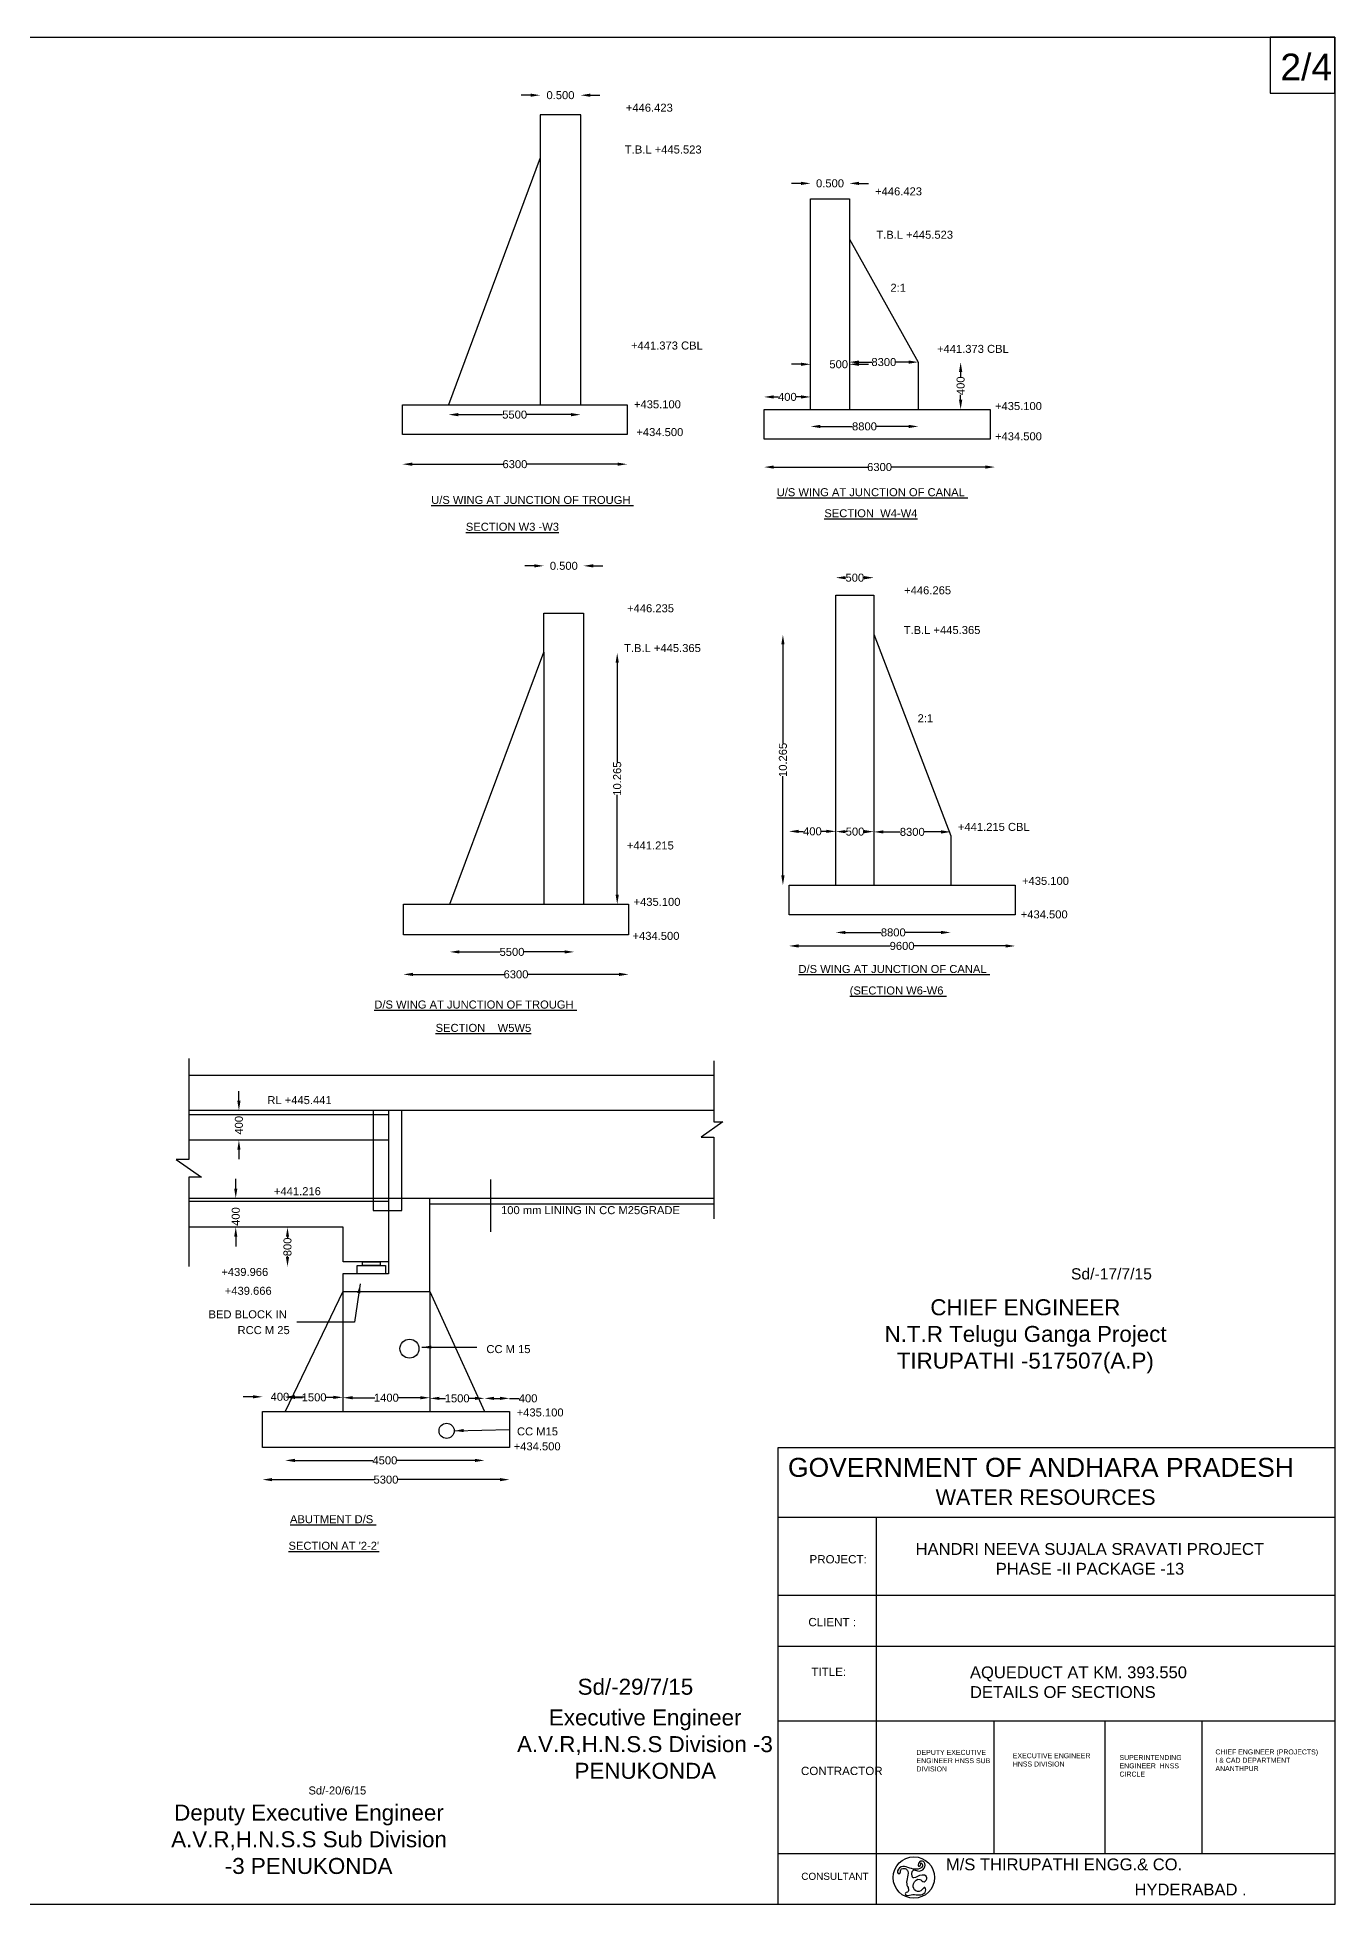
# Model space of a CAD drawing. Header units: millimetres. Extents: x 14473 to 20165, y 9943 to 13444.
# Drawn here: x 17733 to 20165, y 9943 to 13444 of the extents above; entities that cross this region are included whole.
import ezdxf

# ---------------------------------------------------------------- set-up
doc = ezdxf.new("R2010")
doc.units = ezdxf.units.MM
doc.header["$MEASUREMENT"] = 0
for name, color, linetype in [('DIMENSIONS', 7, 'Continuous'), ('DRAWING', 7, 'Continuous'), ('TEXT', 7, 'Continuous')]:
    doc.layers.add(name, color=color, linetype=linetype)
doc.styles.get("Standard").update_dxf_attribs({"font": 'arial.ttf', "height": 15})
doc.dimstyles.get("Standard").update_dxf_attribs({"dimtxt": 15, "dimasz": 18, "dimexe": 0.18, "dimexo": 0.0625, "dimgap": 0.09, "dimtad": 0, "dimdec": 0, "dimzin": 0, "dimdsep": 46, "dimtxsty": 'Standard', "dimcen": 0.09, "dimse1": 1, "dimse2": 1, "dimadec": 0, "dimazin": 0, "dimtfac": 1, "dimtdec": 0, "dimtofl": 0, "dimtmove": 0, "dimatfit": 3, "dimfxl": 1, "dimtolj": 1, "dimtzin": 0, "dimarcsym": 0})

# ---------------------------------------------------------------- blocks, each defined once
blk = doc.blocks.new('*D4')
at = {"layer": 'Defpoints', "color": 0}
for p in [(18197.5, 10895.4), (18154.8, 10867.9), (18197.5, 10867.9)]:
    blk.add_point(p, dxfattribs=at)
at = {"layer": 'TEXT', "color": 0, "lineweight": -2}
for p, q in [((18136.8, 10895.4), (18118.8, 10895.4)), ((18215.5, 10895.4), (18233.5, 10895.4))]:
    blk.add_line(p, q, dxfattribs=at)
at = {"layer": 'TEXT', "color": 0}
for points in [[(18136.8, 10898.4), (18136.8, 10892.4), (18154.8, 10895.4)], [(18215.5, 10898.4), (18215.5, 10892.4), (18197.5, 10895.4)]]:
    blk.add_solid(points, dxfattribs=at)
at = {"layer": 'TEXT', "color": 0, "insert": (18187.5, 10895.4), "char_height": 15, "attachment_point": 5}
blk.add_mtext('\\A1;400', dxfattribs=at)
blk = doc.blocks.new('*D5')
at = {"layer": 'Defpoints', "color": 0}
for p in [(18305.6, 10894.4), (18197.5, 10867.9), (18305.6, 10867.9)]:
    blk.add_point(p, dxfattribs=at)
at = {"layer": 'TEXT', "color": 0, "lineweight": -2}
for p, q in [((18215.5, 10894.4), (18229.8, 10894.4)), ((18287.6, 10894.4), (18273.3, 10894.4))]:
    blk.add_line(p, q, dxfattribs=at)
at = {"layer": 'TEXT', "color": 0}
for points in [[(18215.5, 10897.4), (18215.5, 10891.4), (18197.5, 10894.4)], [(18287.6, 10897.4), (18287.6, 10891.4), (18305.6, 10894.4)]]:
    blk.add_solid(points, dxfattribs=at)
at = {"layer": 'TEXT', "color": 0, "insert": (18251.6, 10894.4), "char_height": 15, "attachment_point": 5}
blk.add_mtext('\\A1;1500', dxfattribs=at)
blk = doc.blocks.new('*D6')
at = {"layer": 'Defpoints', "color": 0}
for p in [(18468.6, 10893.7), (18305.6, 10867.9), (18468.6, 10867.9)]:
    blk.add_point(p, dxfattribs=at)
at = {"layer": 'TEXT', "color": 0, "lineweight": -2}
for p, q in [((18323.6, 10893.7), (18365.3, 10893.7)), ((18450.6, 10893.7), (18408.9, 10893.7))]:
    blk.add_line(p, q, dxfattribs=at)
at = {"layer": 'TEXT', "color": 0}
for points in [[(18323.6, 10896.7), (18323.6, 10890.7), (18305.6, 10893.7)], [(18450.6, 10896.7), (18450.6, 10890.7), (18468.6, 10893.7)]]:
    blk.add_solid(points, dxfattribs=at)
at = {"layer": 'TEXT', "color": 0, "insert": (18387.1, 10893.7), "char_height": 15, "attachment_point": 5}
blk.add_mtext('\\A1;1400', dxfattribs=at)
blk = doc.blocks.new('*D7')
at = {"layer": 'Defpoints', "color": 0}
for p in [(18571.1, 10892.5), (18468.6, 10867.9), (18571.1, 10867.9)]:
    blk.add_point(p, dxfattribs=at)
at = {"layer": 'TEXT', "color": 0, "lineweight": -2}
for p, q in [((18486.6, 10892.5), (18498.1, 10892.5)), ((18553.1, 10892.5), (18541.6, 10892.5))]:
    blk.add_line(p, q, dxfattribs=at)
at = {"layer": 'TEXT', "color": 0}
for points in [[(18486.6, 10895.5), (18486.6, 10889.5), (18468.6, 10892.5)], [(18553.1, 10895.5), (18553.1, 10889.5), (18571.1, 10892.5)]]:
    blk.add_solid(points, dxfattribs=at)
at = {"layer": 'TEXT', "color": 0, "insert": (18519.8, 10892.5), "char_height": 15, "attachment_point": 5}
blk.add_mtext('\\A1;1500', dxfattribs=at)
blk = doc.blocks.new('*D8')
at = {"layer": 'Defpoints', "color": 0}
for p in [(18617.9, 10892.5), (18571.1, 10867.9), (18617.9, 10867.9)]:
    blk.add_point(p, dxfattribs=at)
at = {"layer": 'TEXT', "color": 0, "lineweight": -2}
for p, q in [((18589.1, 10892.5), (18599.9, 10892.5)), ((18617.9, 10892.5), (18635.9, 10892.5))]:
    blk.add_line(p, q, dxfattribs=at)
at = {"layer": 'TEXT', "color": 0}
for points in [[(18589.1, 10895.5), (18589.1, 10889.5), (18571.1, 10892.5)], [(18599.9, 10895.5), (18599.9, 10889.5), (18617.9, 10892.5)]]:
    blk.add_solid(points, dxfattribs=at)
at = {"layer": 'TEXT', "color": 0, "insert": (18652.8, 10892.5), "char_height": 15, "attachment_point": 5}
blk.add_mtext('\\A1;400', dxfattribs=at)
blk = doc.blocks.new('*D9')
at = {"layer": 'Defpoints', "color": 0}
for p in [(18154.8, 10800.6), (18617.9, 10800.6), (18617.9, 10740.1)]:
    blk.add_point(p, dxfattribs=at)
at = {"layer": 'TEXT', "color": 0, "lineweight": -2}
for p, q in [((18172.8, 10740.1), (18363.9, 10740.1)), ((18599.9, 10740.1), (18408.8, 10740.1))]:
    blk.add_line(p, q, dxfattribs=at)
at = {"layer": 'TEXT', "color": 0}
for points in [[(18172.8, 10743.1), (18172.8, 10737.1), (18154.8, 10740.1)], [(18599.9, 10743.1), (18599.9, 10737.1), (18617.9, 10740.1)]]:
    blk.add_solid(points, dxfattribs=at)
at = {"layer": 'TEXT', "color": 0, "insert": (18386.3, 10740.1), "char_height": 15, "attachment_point": 5}
blk.add_mtext('\\A1;5300', dxfattribs=at)
blk = doc.blocks.new('*D10')
at = {"layer": 'Defpoints', "color": 0}
for p in [(18197.5, 10867.9), (18571.1, 10867.9), (18571.1, 10776.2)]:
    blk.add_point(p, dxfattribs=at)
at = {"layer": 'TEXT', "color": 0, "lineweight": -2}
for p, q in [((18215.5, 10776.2), (18361.6, 10776.2)), ((18553.1, 10776.2), (18407.1, 10776.2))]:
    blk.add_line(p, q, dxfattribs=at)
at = {"layer": 'TEXT', "color": 0}
for points in [[(18215.5, 10779.2), (18215.5, 10773.2), (18197.5, 10776.2)], [(18553.1, 10779.2), (18553.1, 10773.2), (18571.1, 10776.2)]]:
    blk.add_solid(points, dxfattribs=at)
at = {"layer": 'TEXT', "color": 0, "insert": (18384.3, 10776.2), "char_height": 15, "attachment_point": 5}
blk.add_mtext('\\A1;4500', dxfattribs=at)
blk = doc.blocks.new('*D11')
at = {"layer": 'Defpoints', "color": 0}
for p in [(18016.8, 11213.4), (18016.8, 11139.7), (18201.7, 11139.7)]:
    blk.add_point(p, dxfattribs=at)
at = {"layer": 'TEXT', "color": 0, "lineweight": -2}
for p, q in [((18201.7, 11195.4), (18201.7, 11193.2)), ((18201.7, 11157.7), (18201.7, 11159.9))]:
    blk.add_line(p, q, dxfattribs=at)
at = {"layer": 'TEXT', "color": 0}
for points in [[(18198.7, 11195.4), (18204.7, 11195.4), (18201.7, 11213.4)], [(18198.7, 11157.7), (18204.7, 11157.7), (18201.7, 11139.7)]]:
    blk.add_solid(points, dxfattribs=at)
at = {"layer": 'TEXT', "color": 0, "insert": (18201.7, 11176.5), "char_height": 15, "attachment_point": 5, "rotation": 90}
blk.add_mtext('\\A1;800', dxfattribs=at)
blk = doc.blocks.new('*D12')
at = {"layer": 'Defpoints', "color": 0}
for p in [(18127.4, 11267.8), (18104.7, 11213.4), (18127.4, 11213.4)]:
    blk.add_point(p, dxfattribs=at)
at = {"layer": 'TEXT', "color": 0, "lineweight": -2}
for p, q in [((18104.7, 11285.8), (18104.7, 11303.8)), ((18104.7, 11195.4), (18104.7, 11177.4))]:
    blk.add_line(p, q, dxfattribs=at)
at = {"layer": 'TEXT', "color": 0}
for points in [[(18101.7, 11285.8), (18107.7, 11285.8), (18104.7, 11267.8)], [(18101.7, 11195.4), (18107.7, 11195.4), (18104.7, 11213.4)]]:
    blk.add_solid(points, dxfattribs=at)
at = {"layer": 'TEXT', "color": 0, "insert": (18104.7, 11233.4), "char_height": 15, "attachment_point": 5, "rotation": 90}
blk.add_mtext('\\A1;400', dxfattribs=at)
blk = doc.blocks.new('*D13')
at = {"layer": 'Defpoints', "color": 0}
for p in [(18118.6, 11432.4), (18110.6, 11376.7), (18118.6, 11376.7)]:
    blk.add_point(p, dxfattribs=at)
at = {"layer": 'TEXT', "color": 0, "lineweight": -2}
for p, q in [((18110.6, 11450.4), (18110.6, 11468.4)), ((18110.6, 11358.7), (18110.6, 11340.7))]:
    blk.add_line(p, q, dxfattribs=at)
at = {"layer": 'TEXT', "color": 0}
for points in [[(18107.6, 11450.4), (18113.6, 11450.4), (18110.6, 11432.4)], [(18107.6, 11358.7), (18113.6, 11358.7), (18110.6, 11376.7)]]:
    blk.add_solid(points, dxfattribs=at)
at = {"layer": 'TEXT', "color": 0, "insert": (18110.6, 11404.5), "char_height": 15, "attachment_point": 5, "rotation": 90}
blk.add_mtext('\\A1;400', dxfattribs=at)
blk = doc.blocks.new('*D14')
at = {"layer": 'Defpoints', "color": 0}
for p in [(18751.4, 13335.7), (18675.5, 13298.9), (18751.4, 13298.9)]:
    blk.add_point(p, dxfattribs=at)
at = {"layer": 'TEXT', "color": 0, "lineweight": -2}
for p, q in [((18657.5, 13335.7), (18639.5, 13335.7)), ((18769.4, 13335.7), (18787.4, 13335.7))]:
    blk.add_line(p, q, dxfattribs=at)
at = {"layer": 'TEXT', "color": 0}
for points in [[(18657.5, 13338.7), (18657.5, 13332.7), (18675.5, 13335.7)], [(18769.4, 13338.7), (18769.4, 13332.7), (18751.4, 13335.7)]]:
    blk.add_solid(points, dxfattribs=at)
at = {"layer": 'TEXT', "color": 0, "insert": (18713.5, 13335.7), "char_height": 15, "attachment_point": 5}
blk.add_mtext('\\A1;0.500', dxfattribs=at)
blk = doc.blocks.new('*D15')
at = {"layer": 'Defpoints', "color": 0}
for p in [(18417.5, 12699.4), (18838.8, 12699.4), (18838.8, 12643.9)]:
    blk.add_point(p, dxfattribs=at)
at = {"layer": 'TEXT', "color": 0, "lineweight": -2}
for p, q in [((18435.5, 12643.9), (18605.6, 12643.9)), ((18820.8, 12643.9), (18650.6, 12643.9))]:
    blk.add_line(p, q, dxfattribs=at)
at = {"layer": 'TEXT', "color": 0}
for points in [[(18435.5, 12646.9), (18435.5, 12640.9), (18417.5, 12643.9)], [(18820.8, 12646.9), (18820.8, 12640.9), (18838.8, 12643.9)]]:
    blk.add_solid(points, dxfattribs=at)
at = {"layer": 'TEXT', "color": 0, "insert": (18628.1, 12643.9), "char_height": 15, "attachment_point": 5}
blk.add_mtext('\\A1;6300', dxfattribs=at)
blk = doc.blocks.new('*D16')
at = {"layer": 'Defpoints', "color": 0}
for p in [(18503.7, 12755.5), (18751.4, 12755.5), (18751.4, 12736.8)]:
    blk.add_point(p, dxfattribs=at)
at = {"layer": 'TEXT', "color": 0, "lineweight": -2}
for p, q in [((18521.7, 12736.8), (18605.1, 12736.8)), ((18733.4, 12736.8), (18650, 12736.8))]:
    blk.add_line(p, q, dxfattribs=at)
at = {"layer": 'TEXT', "color": 0}
for points in [[(18521.7, 12739.8), (18521.7, 12733.8), (18503.7, 12736.8)], [(18733.4, 12739.8), (18733.4, 12733.8), (18751.4, 12736.8)]]:
    blk.add_solid(points, dxfattribs=at)
at = {"layer": 'TEXT', "color": 0, "insert": (18627.6, 12736.8), "char_height": 15, "attachment_point": 5}
blk.add_mtext('\\A1;5500', dxfattribs=at)
blk = doc.blocks.new('*D17')
at = {"layer": 'Defpoints', "color": 0}
for p in [(19255.2, 13170.4), (19182.6, 13141.5), (19255.2, 13141.5)]:
    blk.add_point(p, dxfattribs=at)
at = {"layer": 'TEXT', "color": 0, "lineweight": -2}
for p, q in [((19164.6, 13170.4), (19146.6, 13170.4)), ((19273.2, 13170.4), (19291.2, 13170.4))]:
    blk.add_line(p, q, dxfattribs=at)
at = {"layer": 'TEXT', "color": 0}
for points in [[(19164.6, 13173.4), (19164.6, 13167.4), (19182.6, 13170.4)], [(19273.2, 13173.4), (19273.2, 13167.4), (19255.2, 13170.4)]]:
    blk.add_solid(points, dxfattribs=at)
at = {"layer": 'TEXT', "color": 0, "insert": (19218.9, 13170.4), "char_height": 15, "attachment_point": 5}
blk.add_mtext('\\A1;0.500', dxfattribs=at)
blk = doc.blocks.new('*D18')
at = {"layer": 'Defpoints', "color": 0}
for p in [(19095.3, 12770), (19095.3, 12746.7), (19182.6, 12746.7)]:
    blk.add_point(p, dxfattribs=at)
at = {"layer": 'TEXT', "color": 0, "lineweight": -2}
for p, q in [((19113.3, 12770), (19122, 12770)), ((19164.6, 12770), (19155.9, 12770))]:
    blk.add_line(p, q, dxfattribs=at)
at = {"layer": 'TEXT', "color": 0}
for points in [[(19113.3, 12773), (19113.3, 12767), (19095.3, 12770)], [(19164.6, 12773), (19164.6, 12767), (19182.6, 12770)]]:
    blk.add_solid(points, dxfattribs=at)
at = {"layer": 'TEXT', "color": 0, "insert": (19138.9, 12770), "char_height": 15, "attachment_point": 5}
blk.add_mtext('\\A1;400', dxfattribs=at)
blk = doc.blocks.new('*D19')
at = {"layer": 'Defpoints', "color": 0}
for p in [(19255.2, 12831.2), (19182.6, 12746.7), (19255.2, 12746.7)]:
    blk.add_point(p, dxfattribs=at)
at = {"layer": 'TEXT', "color": 0, "lineweight": -2}
for p, q in [((19164.6, 12831.2), (19146.6, 12831.2)), ((19273.2, 12831.2), (19291.2, 12831.2))]:
    blk.add_line(p, q, dxfattribs=at)
at = {"layer": 'TEXT', "color": 0}
for points in [[(19164.6, 12834.2), (19164.6, 12828.2), (19182.6, 12831.2)], [(19273.2, 12834.2), (19273.2, 12828.2), (19255.2, 12831.2)]]:
    blk.add_solid(points, dxfattribs=at)
at = {"layer": 'TEXT', "color": 0, "insert": (19235.2, 12831.2), "char_height": 15, "attachment_point": 5}
blk.add_mtext('\\A1;500', dxfattribs=at)
blk = doc.blocks.new('*D20')
at = {"layer": 'Defpoints', "color": 0}
for p in [(19384.4, 12835.3), (19255.2, 12746.7), (19384.4, 12746.7)]:
    blk.add_point(p, dxfattribs=at)
at = {"layer": 'TEXT', "color": 0, "lineweight": -2}
for p, q in [((19273.2, 12835.3), (19297.3, 12835.3)), ((19366.4, 12835.3), (19342.2, 12835.3))]:
    blk.add_line(p, q, dxfattribs=at)
at = {"layer": 'TEXT', "color": 0}
for points in [[(19273.2, 12838.3), (19273.2, 12832.3), (19255.2, 12835.3)], [(19366.4, 12838.3), (19366.4, 12832.3), (19384.4, 12835.3)]]:
    blk.add_solid(points, dxfattribs=at)
at = {"layer": 'TEXT', "color": 0, "insert": (19319.8, 12835.3), "char_height": 15, "attachment_point": 5}
blk.add_mtext('\\A1;8300', dxfattribs=at)
blk = doc.blocks.new('*D21')
at = {"layer": 'Defpoints', "color": 0}
for p in [(19384.4, 12835), (19384.4, 12746.7), (19463.8, 12746.7)]:
    blk.add_point(p, dxfattribs=at)
at = {"layer": 'TEXT', "color": 0, "lineweight": -2}
for p, q in [((19463.8, 12817), (19463.8, 12807.8)), ((19463.8, 12764.7), (19463.8, 12773.9))]:
    blk.add_line(p, q, dxfattribs=at)
at = {"layer": 'TEXT', "color": 0}
for points in [[(19460.8, 12817), (19466.8, 12817), (19463.8, 12835)], [(19460.8, 12764.7), (19466.8, 12764.7), (19463.8, 12746.7)]]:
    blk.add_solid(points, dxfattribs=at)
at = {"layer": 'TEXT', "color": 0, "insert": (19463.8, 12790.9), "char_height": 15, "attachment_point": 5, "rotation": 90}
blk.add_mtext('\\A1;400', dxfattribs=at)
blk = doc.blocks.new('*D22')
at = {"layer": 'Defpoints', "color": 0}
for p in [(19182.6, 12746.7), (19384.4, 12746.7), (19384.4, 12714.7)]:
    blk.add_point(p, dxfattribs=at)
at = {"layer": 'TEXT', "color": 0, "lineweight": -2}
for p, q in [((19200.6, 12714.7), (19261, 12714.7)), ((19366.4, 12714.7), (19306, 12714.7))]:
    blk.add_line(p, q, dxfattribs=at)
at = {"layer": 'TEXT', "color": 0}
for points in [[(19200.6, 12717.7), (19200.6, 12711.7), (19182.6, 12714.7)], [(19366.4, 12717.7), (19366.4, 12711.7), (19384.4, 12714.7)]]:
    blk.add_solid(points, dxfattribs=at)
at = {"layer": 'TEXT', "color": 0, "insert": (19283.5, 12714.7), "char_height": 15, "attachment_point": 5}
blk.add_mtext('\\A1;8800', dxfattribs=at)
blk = doc.blocks.new('*D23')
at = {"layer": 'Defpoints', "color": 0}
for p in [(19095.3, 12691.1), (19528.2, 12688.7), (19528.2, 12638.5)]:
    blk.add_point(p, dxfattribs=at)
at = {"layer": 'TEXT', "color": 0, "lineweight": -2}
for p, q in [((19113.3, 12638.5), (19289.3, 12638.5)), ((19510.2, 12638.5), (19334.3, 12638.5))]:
    blk.add_line(p, q, dxfattribs=at)
at = {"layer": 'TEXT', "color": 0}
for points in [[(19113.3, 12641.5), (19113.3, 12635.5), (19095.3, 12638.5)], [(19510.2, 12641.5), (19510.2, 12635.5), (19528.2, 12638.5)]]:
    blk.add_solid(points, dxfattribs=at)
at = {"layer": 'TEXT', "color": 0, "insert": (19311.8, 12638.5), "char_height": 15, "attachment_point": 5}
blk.add_mtext('\\A1;6300', dxfattribs=at)
blk = doc.blocks.new('*D24')
at = {"layer": 'Defpoints', "color": 0}
for p in [(19300.9, 12431.1), (19229.8, 12398.1), (19300.9, 12398.1)]:
    blk.add_point(p, dxfattribs=at)
at = {"layer": 'TEXT', "color": 0, "lineweight": -2}
for p, q in [((19247.8, 12431.1), (19248.7, 12431.1)), ((19282.9, 12431.1), (19282, 12431.1))]:
    blk.add_line(p, q, dxfattribs=at)
at = {"layer": 'TEXT', "color": 0}
for points in [[(19247.8, 12434.1), (19247.8, 12428.1), (19229.8, 12431.1)], [(19282.9, 12434.1), (19282.9, 12428.1), (19300.9, 12431.1)]]:
    blk.add_solid(points, dxfattribs=at)
at = {"layer": 'TEXT', "color": 0, "insert": (19265.4, 12431.1), "char_height": 15, "attachment_point": 5}
blk.add_mtext('\\A1;500', dxfattribs=at)
blk = doc.blocks.new('*D25')
at = {"layer": 'Defpoints', "color": 0}
for p in [(19229.8, 12324.1), (19130.6, 11854.8), (19229.8, 11854.8)]:
    blk.add_point(p, dxfattribs=at)
at = {"layer": 'TEXT', "color": 0, "lineweight": -2}
for p, q in [((19130.6, 12306.1), (19130.6, 12120)), ((19130.6, 11872.8), (19130.6, 12058.9))]:
    blk.add_line(p, q, dxfattribs=at)
at = {"layer": 'TEXT', "color": 0}
for points in [[(19127.6, 12306.1), (19133.6, 12306.1), (19130.6, 12324.1)], [(19127.6, 11872.8), (19133.6, 11872.8), (19130.6, 11854.8)]]:
    blk.add_solid(points, dxfattribs=at)
at = {"layer": 'TEXT', "color": 0, "insert": (19130.6, 12089.5), "char_height": 15, "attachment_point": 5, "rotation": 90}
blk.add_mtext('\\A1;10.265', dxfattribs=at)
blk = doc.blocks.new('*D26')
at = {"layer": 'Defpoints', "color": 0}
for p in [(19229.8, 11955.5), (19142, 11854.8), (19229.8, 11854.8)]:
    blk.add_point(p, dxfattribs=at)
at = {"layer": 'TEXT', "color": 0, "lineweight": -2}
for p, q in [((19160, 11955.5), (19169, 11955.5)), ((19211.8, 11955.5), (19202.9, 11955.5))]:
    blk.add_line(p, q, dxfattribs=at)
at = {"layer": 'TEXT', "color": 0}
for points in [[(19160, 11958.5), (19160, 11952.5), (19142, 11955.5)], [(19211.8, 11958.5), (19211.8, 11952.5), (19229.8, 11955.5)]]:
    blk.add_solid(points, dxfattribs=at)
at = {"layer": 'TEXT', "color": 0, "insert": (19185.9, 11955.5), "char_height": 15, "attachment_point": 5}
blk.add_mtext('\\A1;400', dxfattribs=at)
blk = doc.blocks.new('*D27')
at = {"layer": 'Defpoints', "color": 0}
for p in [(19229.8, 11960.9), (19300.9, 11960.9), (19300.9, 11955)]:
    blk.add_point(p, dxfattribs=at)
at = {"layer": 'TEXT', "color": 0, "lineweight": -2}
for p, q in [((19247.8, 11955), (19249.1, 11955)), ((19282.9, 11955), (19282.4, 11955))]:
    blk.add_line(p, q, dxfattribs=at)
at = {"layer": 'TEXT', "color": 0}
for points in [[(19247.8, 11958), (19247.8, 11952), (19229.8, 11955)], [(19282.9, 11958), (19282.9, 11952), (19300.9, 11955)]]:
    blk.add_solid(points, dxfattribs=at)
at = {"layer": 'TEXT', "color": 0, "insert": (19265.8, 11955), "char_height": 15, "attachment_point": 5}
blk.add_mtext('\\A1;500', dxfattribs=at)
blk = doc.blocks.new('*D28')
at = {"layer": 'Defpoints', "color": 0}
for p in [(19445.2, 11954.5), (19300.9, 11854.8), (19445.2, 11854.8)]:
    blk.add_point(p, dxfattribs=at)
at = {"layer": 'TEXT', "color": 0, "lineweight": -2}
for p, q in [((19318.9, 11954.5), (19350.6, 11954.5)), ((19427.2, 11954.5), (19395.5, 11954.5))]:
    blk.add_line(p, q, dxfattribs=at)
at = {"layer": 'TEXT', "color": 0}
for points in [[(19318.9, 11957.5), (19318.9, 11951.5), (19300.9, 11954.5)], [(19427.2, 11957.5), (19427.2, 11951.5), (19445.2, 11954.5)]]:
    blk.add_solid(points, dxfattribs=at)
at = {"layer": 'TEXT', "color": 0, "insert": (19373.1, 11954.5), "char_height": 15, "attachment_point": 5}
blk.add_mtext('\\A1;8300', dxfattribs=at)
blk = doc.blocks.new('*D29')
at = {"layer": 'Defpoints', "color": 0}
for p in [(19229.8, 11854.8), (19445.2, 11854.8), (19445.2, 11766)]:
    blk.add_point(p, dxfattribs=at)
at = {"layer": 'TEXT', "color": 0, "lineweight": -2}
for p, q in [((19247.8, 11766), (19315, 11766)), ((19427.2, 11766), (19360, 11766))]:
    blk.add_line(p, q, dxfattribs=at)
at = {"layer": 'TEXT', "color": 0}
for points in [[(19247.8, 11769), (19247.8, 11763), (19229.8, 11766)], [(19427.2, 11769), (19427.2, 11763), (19445.2, 11766)]]:
    blk.add_solid(points, dxfattribs=at)
at = {"layer": 'TEXT', "color": 0, "insert": (19337.5, 11766), "char_height": 15, "attachment_point": 5}
blk.add_mtext('\\A1;8800', dxfattribs=at)
blk = doc.blocks.new('*D30')
at = {"layer": 'Defpoints', "color": 0}
for p in [(19142, 11798.9), (19566.1, 11798.9), (19142, 11740.7)]:
    blk.add_point(p, dxfattribs=at)
at = {"layer": 'TEXT', "color": 0, "lineweight": -2}
for p, q in [((19160, 11740.7), (19331.6, 11740.7)), ((19548.1, 11740.7), (19376.5, 11740.7))]:
    blk.add_line(p, q, dxfattribs=at)
at = {"layer": 'TEXT', "color": 0}
for points in [[(19160, 11743.7), (19160, 11737.7), (19142, 11740.7)], [(19548.1, 11743.7), (19548.1, 11737.7), (19566.1, 11740.7)]]:
    blk.add_solid(points, dxfattribs=at)
at = {"layer": 'TEXT', "color": 0, "insert": (19354, 11740.7), "char_height": 15, "attachment_point": 5}
blk.add_mtext('\\A1;9600', dxfattribs=at)
blk = doc.blocks.new('*D31')
at = {"layer": 'Defpoints', "color": 0}
for p in [(18505.9, 11818.9), (18739.3, 11818.9), (18739.3, 11729.5)]:
    blk.add_point(p, dxfattribs=at)
at = {"layer": 'TEXT', "color": 0, "lineweight": -2}
for p, q in [((18523.9, 11729.5), (18600.1, 11729.5)), ((18721.3, 11729.5), (18645.1, 11729.5))]:
    blk.add_line(p, q, dxfattribs=at)
at = {"layer": 'TEXT', "color": 0}
for points in [[(18523.9, 11732.5), (18523.9, 11726.5), (18505.9, 11729.5)], [(18721.3, 11732.5), (18721.3, 11726.5), (18739.3, 11729.5)]]:
    blk.add_solid(points, dxfattribs=at)
at = {"layer": 'TEXT', "color": 0, "insert": (18622.6, 11729.5), "char_height": 15, "attachment_point": 5}
blk.add_mtext('\\A1;5500', dxfattribs=at)
blk = doc.blocks.new('*D32')
at = {"layer": 'Defpoints', "color": 0}
for p in [(18418.9, 11761.8), (18841.3, 11761.8), (18841.3, 11687.4)]:
    blk.add_point(p, dxfattribs=at)
at = {"layer": 'TEXT', "color": 0, "lineweight": -2}
for p, q in [((18436.9, 11687.4), (18607.6, 11687.4)), ((18823.3, 11687.4), (18652.6, 11687.4))]:
    blk.add_line(p, q, dxfattribs=at)
at = {"layer": 'TEXT', "color": 0}
for points in [[(18436.9, 11690.4), (18436.9, 11684.4), (18418.9, 11687.4)], [(18823.3, 11690.4), (18823.3, 11684.4), (18841.3, 11687.4)]]:
    blk.add_solid(points, dxfattribs=at)
at = {"layer": 'TEXT', "color": 0, "insert": (18630.1, 11687.4), "char_height": 15, "attachment_point": 5}
blk.add_mtext('\\A1;6300', dxfattribs=at)
blk = doc.blocks.new('*D33')
at = {"layer": 'Defpoints', "color": 0}
for p in [(18756.9, 12289.9), (18819.9, 12289.9), (18756.9, 11818.9)]:
    blk.add_point(p, dxfattribs=at)
at = {"layer": 'TEXT', "color": 0, "lineweight": -2}
for p, q in [((18819.9, 12271.9), (18819.9, 12085)), ((18819.9, 11836.9), (18819.9, 12023.9))]:
    blk.add_line(p, q, dxfattribs=at)
at = {"layer": 'TEXT', "color": 0}
for points in [[(18816.9, 12271.9), (18822.9, 12271.9), (18819.9, 12289.9)], [(18816.9, 11836.9), (18822.9, 11836.9), (18819.9, 11818.9)]]:
    blk.add_solid(points, dxfattribs=at)
at = {"layer": 'TEXT', "color": 0, "insert": (18819.9, 12054.4), "char_height": 15, "attachment_point": 5, "rotation": 90}
blk.add_mtext('\\A1;10.265', dxfattribs=at)
blk = doc.blocks.new('*D34')
at = {"layer": 'Defpoints', "color": 0}
for p in [(18756.9, 12453.3), (18682.6, 12364.4), (18756.9, 12364.4)]:
    blk.add_point(p, dxfattribs=at)
at = {"layer": 'TEXT', "color": 0, "lineweight": -2}
for p, q in [((18664.6, 12453.3), (18646.6, 12453.3)), ((18774.9, 12453.3), (18792.9, 12453.3))]:
    blk.add_line(p, q, dxfattribs=at)
at = {"layer": 'TEXT', "color": 0}
for points in [[(18664.6, 12456.3), (18664.6, 12450.3), (18682.6, 12453.3)], [(18774.9, 12456.3), (18774.9, 12450.3), (18756.9, 12453.3)]]:
    blk.add_solid(points, dxfattribs=at)
at = {"layer": 'TEXT', "color": 0, "insert": (18719.8, 12453.3), "char_height": 15, "attachment_point": 5}
blk.add_mtext('\\A1;0.500', dxfattribs=at)

msp = doc.modelspace()

# ---------------------------------------------------------------- linework, layer by layer
at = {"layer": 'DIMENSIONS', "color": 0}
msp.add_lwpolyline([(19121.8, 10800.2), (20165.1, 10800.2), (20165.1, 9943.3), (19121.8, 9943.3)], close=True, dxfattribs=at)
for points in [[(20165.1, 10669), (19121.8, 10669)], [(19305.3, 10669), (19305.3, 9943.3)], [(20165.1, 10522.9), (19121.8, 10522.9)], [(20165.1, 10427.1), (19121.8, 10427.1)], [(20165.1, 10287.3), (19121.8, 10287.3)], [(19526.3, 10287.3), (19526.3, 10038.7)], [(19734.4, 10287.3), (19734.4, 10038.7)], [(19916.2, 10287.3), (19916.2, 10038.7)], [(20165.1, 10038.7), (19121.8, 10038.7)]]:
    msp.add_lwpolyline(points, dxfattribs=at)
msp.add_circle((19376.1, 9994.2), 38.8, dxfattribs=at)
msp.add_spline([(19353.1, 10010.4), (19351.6, 10008.6), (19349.8, 10002), (19346.6, 10001.7), (19349.4, 10012.6), (19361.8, 10014), (19387.4, 10011.2), (19392.4, 10017.9), (19389.4, 10021.6), (19388.2, 10016.3), (19384.7, 10015.4), (19385.8, 10022.2), (19388.8, 10024.9), (19395.3, 10023), (19395.4, 10011.5), (19383, 10006.7), (19375.2, 10008.2), (19374.2, 9993.8), (19386.6, 9997.9), (19400.7, 9993.8), (19395.1, 9986.4), (19387.3, 9990.7), (19375.5, 9982.5), (19377.5, 9971.4), (19388.9, 9969.2), (19396.8, 9975.6), (19398.6, 9970.8), (19393.8, 9963.4), (19371, 9961.8), (19360.4, 9962.5), (19360.2, 9965), (19364.3, 9966.9), (19365.7, 9974.2), (19363.2, 9979.9), (19363.6, 9991.7), (19364.5, 10005.9), (19361.3, 10010.4), (19353.1, 10010.4)], degree=3, dxfattribs=at)
at = {"layer": 'DRAWING'}
for points in [[(20165.1, 9943.3), (14473.3, 9943.3), (14473.3, 13444.2), (20165.1, 13444.2)], [(20165.1, 13444.2), (20044.3, 13444.2), (20044.3, 13339.7), (20165.1, 13339.7)], [(18417.5, 12755.5), (18838.8, 12755.5), (18838.8, 12699.4), (18417.5, 12699.4)], [(19095.3, 12746.7), (19519, 12746.7), (19519, 12691.1), (19095.3, 12691.1)], [(19142, 11854.8), (19566.1, 11854.8), (19566.1, 11798.9), (19142, 11798.9)], [(18418.9, 11818.9), (18841.3, 11818.9), (18841.3, 11761.8), (18418.9, 11761.8)], [(18332.4, 11141.6), (18385.2, 11141.6), (18385.2, 11126.1), (18332.4, 11126.1)], [(18342.6, 11148.8), (18375.4, 11148.8), (18375.4, 11141.6), (18342.6, 11141.6)], [(18154.8, 10867.9), (18617.9, 10867.9), (18617.9, 10800.6), (18154.8, 10800.6)]]:
    msp.add_lwpolyline(points, close=True, dxfattribs=at)
for points in [[(18751.4, 12755.5), (18751.4, 13298.9), (18675.5, 13298.9), (18675.5, 13218.5), (18503.7, 12755.5)], [(18675.5, 13218.5), (18675.5, 12755.5)], [(19182.6, 12746.7), (19182.6, 13141.5), (19255.2, 13141.5), (19255.2, 13065.6), (19384.4, 12835), (19384.4, 12746.7)], [(19255.2, 13065.6), (19255.2, 12746.7)], [(19229.8, 11854.8), (19229.8, 12398.1), (19300.9, 12398.1), (19300.9, 12325.1), (19445.2, 11947), (19445.2, 11854.8)], [(18505.9, 11818.9), (18682.6, 12291.8), (18682.6, 12364.4), (18756.9, 12364.4), (18756.9, 11818.9)], [(19300.9, 12325.1), (19300.9, 11854.8)], [(18682.6, 12291.8), (18682.6, 11818.9)], [(18016.8, 11529.5), (18016.8, 11340.3), (17992.9, 11340.3), (18040.3, 11307.4), (18016.8, 11307.4), (18016.8, 11139.7)], [(19001, 11525.6), (19001, 11410.7), (19017.7, 11410.7), (18977.2, 11382.5), (19001, 11382.5), (19001, 11229.3)], [(19001, 11498.1), (18016.8, 11498.1)], [(19001, 11432.4), (18016.8, 11432.4)], [(18391.3, 11424.2), (18016.8, 11424.2)], [(18362.5, 11432.4), (18362.5, 11244.6), (18416.2, 11244.6), (18416.2, 11432.4)], [(18391.3, 11432.4), (18391.3, 11126.1)], [(18391.3, 11376.7), (18016.8, 11376.7)], [(18582.3, 11302.8), (18582.3, 11205)], [(18016.8, 11267.8), (19001, 11267.8)], [(18391.3, 11261.5), (18016.8, 11261.5)], [(18468.6, 11092.7), (18468.6, 11267.8)], [(18468.6, 11257), (19001, 11257)], [(18391.3, 11148.8), (18306.1, 11148.8), (18306.1, 11213.4), (18016.8, 11213.4)], [(18391.3, 11126.1), (18305.6, 11126.1), (18305.6, 11092.7), (18197.5, 10867.9)], [(18305.6, 11092.7), (18468.6, 11092.7)], [(18305.6, 11092.7), (18305.6, 10867.9)], [(18468.6, 11092.7), (18571.1, 10867.9)], [(18468.6, 11092.7), (18468.6, 10867.9)]]:
    msp.add_lwpolyline(points, dxfattribs=at)
at = {"layer": 'TEXT'}
for centre, radius in [((18430.4, 10985.7), 17.8), ((18500, 10831.7), 14.2)]:
    msp.add_circle(centre, radius, dxfattribs=at)

# ---------------------------------------------------------------- texts
at = {"layer": 'DIMENSIONS', "color": 0}
for s, height, p in [('Sd/-17/7/15', 21, (19670.7, 11115.4)), ('PROJECT:', 15.55, (19180.4, 10583.1)), ('CLIENT :', 15.55, (19178.3, 10465.3)), ('TITLE:', 15.55, (19183.9, 10372.1)), ('CONTRACTOR ', 15.545, (19164.4, 10186.3)), ('M/S THIRUPATHI ENGG.& CO.', 22.207, (19436.2, 10007.7)), ('CONSULTANT ', 13.324, (19165, 9989.8)), ('HYDERABAD .', 22.207, (19789.8, 9960.6))]:
    msp.add_text(s, height=height, dxfattribs=at).set_placement(p)
at = {"layer": 'DIMENSIONS', "color": 0, "attachment_point": 1}
for s, insert, char_height, width in [('\\pi156.1;CHIEF ENGINEER \\P\\pi70.296;N.T.R Telugu Ganga Project \\P\\pi93.123;TIRUPATHI -517507(A.P)', (19250.9, 11078.3), 30, 665.857), ('\\pi42.844;{\\H1.3333x;GOVERNMENT OF ANDHARA PRADESH  \\P\\pi149.14;}^I^I^I{\\H1.0833x;WATER RESOURCES }', (19097.2, 10780.9), 26.649, 1027.766), ('\\pi63.141;HANDRI NEEVA SUJALA SRAVATI PROJECT  \\P\\pi213.45;PHASE -II PACKAGE -13', (19316.2, 10621.2), 22.207, 776.537), ('AQUEDUCT AT KM. 393.550 \\PDETAILS OF SECTIONS', (19481.3, 10390), 22.207, 776.537), ('DEPUTY EXECUTIVE ENGINEER HNSS SUB DIVISION ', (19381, 10233.5), 9.327, 145.531), ('EXECUTIVE ENGINEER HNSS DIVISION ', (19561.6, 10227.2), 9.327, 145.531), ('SUPERINTENDING ENGINEER  HNSS CIRCLE  ', (19761.7, 10223.8), 9.327, 116.557), ('CHIEF ENGINEER (PROJECTS) I & CAD DEPARTMENT  ANANTHPUR ', (19941.5, 10234.3), 9.327, 192.586)]:
    msp.add_mtext(s, dxfattribs=dict(at, insert=insert, char_height=char_height, width=width))
at = {"layer": 'TEXT'}
for s, height, p in [('2/4', 50, (20063.3, 13363.7)), ('+446.423', 15, (18836.1, 13304.8)), ('T.B.L +445.523', 15, (18834.3, 13226.4)), ('+446.423', 15, (19303.4, 13147.9)), ('T.B.L +445.523', 15, (19305.7, 13066.6)), ('2:1', 15, (19332.1, 12967.2)), ('+441.373 CBL ', 15, (18845.8, 12858.9)), ('+441.373 CBL ', 15, (19419.5, 12852.6)), ('+435.100', 15, (18851.3, 12748.7)), ('+435.100', 15, (19528.2, 12745.4)), ('+434.500', 15, (18855.8, 12696.6)), ('+434.500', 15, (19528.2, 12688.7)), ('%%UU/S WING AT JUNCTION OF TROUGH ', 15, (18471.1, 12569.4)), ('%%UU/S WING AT JUNCTION OF CANAL ', 15, (19118.9, 12583.9)), ('%%USECTION W3 -W3', 15, (18536.1, 12519.1)), ('%%USECTION  W4-W4', 15, (19208.2, 12544.4)), ('+446.265', 15, (19357.9, 12400)), ('+446.235', 15, (18838.4, 12366.3)), ('T.B.L +445.365', 15, (19357, 12325.5)), ('T.B.L +445.365', 15, (18832.8, 12291.7)), ('2:1', 15, (19383.1, 12160.1)), ('+441.215 CBL', 15, (19458.7, 11956.4)), ('+441.215', 15, (18838, 11921.6)), ('+435.100', 15, (19578.9, 11855.2)), ('+435.100', 15, (18850.5, 11815.9)), ('+434.500', 15, (19576.5, 11792.4)), ('+434.500', 15, (18848.6, 11752.1)), ('%%UD/S WING AT JUNCTION OF CANAL ', 15, (19159.7, 11690)), ('%%U(SECTION W6-W6 ', 15, (19255.8, 11649.7)), ('%%UD/S WING AT JUNCTION OF TROUGH ', 15, (18364.5, 11623.4)), ('%%USECTION    W5W5', 15, (18479.4, 11579.6)), ('RL +445.441', 15, (18163.9, 11444.2)), ('+441.216', 15, (18176.3, 11273.4)), ('100 mm LINING IN CC M25GRADE ', 15, (18602.1, 11237.9)), ('+439.966', 15, (18077.6, 11122)), ('+439.666', 15, (18084.1, 11086.7)), ('BED BLOCK IN ', 15, (18053.6, 11042.6)), ('RCC M 25 ', 15, (18108.1, 11013)), ('CC M 15 ', 15, (18574.6, 10977.4)), ('+435.100', 15, (18631.4, 10858.6)), ('CC M15', 15, (18632, 10823.1)), ('+434.500', 15, (18625.8, 10795.1)), ('%%UABUTMENT D/S ', 15, (18206.4, 10658.5)), ("%%USECTION AT '2-2'", 15, (18203.6, 10608.7)), ('Sd/-29/7/15', 30, (18745.7, 10336.9)), ('Sd/-20/6/15', 15, (18241, 10149.9))]:
    msp.add_text(s, height=height, dxfattribs=at).set_placement(p)
at = {"layer": 'TEXT', "char_height": 30, "width": 522.604, "attachment_point": 1}
for s, insert in [('\\pi82.12;Executive Engineer  \\P\\pi22.376;A.V.R,H.N.S.S Division -3 \\P\\pi130.15;PENUKONDA ', (18609.7, 10309.3)), ('\\pi9.8626;Deputy Executive Engineer  \\P\\pi4.2146;A.V.R,H.N.S.S Sub Division \\P\\pi104.74;-3 PENUKONDA ', (17979.4, 10130.9))]:
    msp.add_mtext(s, dxfattribs=dict(at, insert=insert))

# ---------------------------------------------------------------- dimensions: what is measured, and where the dimension line sits
at = {"layer": 'TEXT'}
for base, p1, p2, text, picture, middle in [((18751.4, 13335.7), (18675.5, 13298.9), (18751.4, 13298.9), '0.500', '*D14', (18713.5, 13335.7)), ((19255.2, 13170.4), (19182.6, 13141.5), (19255.2, 13141.5), '0.500', '*D17', (19218.9, 13170.4)), ((19384.4, 12835.3), (19255.2, 12746.7), (19384.4, 12746.7), '8300', '*D20', (19319.8, 12835.3)), ((19095.3, 12770), (19182.6, 12746.7), (19095.3, 12746.7), '400', '*D18', (19138.9, 12770)), ((18751.4, 12736.8), (18503.7, 12755.5), (18751.4, 12755.5), '5500', '*D16', (18627.6, 12736.8)), ((19384.4, 12714.7), (19182.6, 12746.7), (19384.4, 12746.7), '8800', '*D22', (19283.5, 12714.7)), ((18838.8, 12643.9), (18417.5, 12699.4), (18838.8, 12699.4), '6300', '*D15', (18628.1, 12643.9)), ((19528.2, 12638.5), (19095.3, 12691.1), (19528.2, 12688.7), '6300', '*D23', (19311.8, 12638.5)), ((18756.9, 12453.3), (18682.6, 12364.4), (18756.9, 12364.4), '0.500', '*D34', (18719.8, 12453.3)), ((19300.9, 12431.1), (19229.8, 12398.1), (19300.9, 12398.1), '500', '*D24', (19265.4, 12431.1)), ((19229.8, 11955.5), (19142, 11854.8), (19229.8, 11854.8), '400', '*D26', (19185.9, 11955.5)), ((19445.2, 11954.5), (19300.9, 11854.8), (19445.2, 11854.8), '8300', '*D28', (19373.1, 11954.5)), ((19445.2, 11766), (19229.8, 11854.8), (19445.2, 11854.8), '8800', '*D29', (19337.5, 11766)), ((18739.3, 11729.5), (18505.9, 11818.9), (18739.3, 11818.9), '5500', '*D31', (18622.6, 11729.5)), ((19142, 11740.7), (19566.1, 11798.9), (19142, 11798.9), '9600', '*D30', (19354, 11740.7)), ((18841.3, 11687.4), (18418.9, 11761.8), (18841.3, 11761.8), '6300', '*D32', (18630.1, 11687.4)), ((18305.6, 10894.4), (18197.5, 10867.9), (18305.6, 10867.9), '1500', '*D5', (18251.6, 10894.4)), ((18468.6, 10893.7), (18305.6, 10867.9), (18468.6, 10867.9), '1400', '*D6', (18387.1, 10893.7)), ((18571.1, 10892.5), (18468.6, 10867.9), (18571.1, 10867.9), '1500', '*D7', (18519.8, 10892.5)), ((18617.9, 10892.5), (18571.1, 10867.9), (18617.9, 10867.9), '400', '*D8', (18652.8, 10892.5)), ((18571.1, 10776.2), (18197.5, 10867.9), (18571.1, 10867.9), '4500', '*D10', (18384.3, 10776.2)), ((18617.9, 10740.1), (18154.8, 10800.6), (18617.9, 10800.6), '5300', '*D9', (18386.3, 10740.1))]:
    dim = msp.add_linear_dim(base=base, p1=p1, p2=p2, text=text, dimstyle='Standard', dxfattribs=at)
    dim.commit()
    dim.dimension.update_dxf_attribs({"geometry": picture, "text_midpoint": middle})
for base, p1, p2, text, picture, middle in [((19255.2, 12831.2), (19182.6, 12746.7), (19255.2, 12746.7), '500', '*D19', (19235.2, 12831.2)), ((19300.9, 11955), (19229.8, 11960.9), (19300.9, 11960.9), '500', '*D27', (19265.8, 11955)), ((18197.5, 10895.4), (18154.8, 10867.9), (18197.5, 10867.9), '400', '*D4', (18187.5, 10895.4))]:
    dim = msp.add_linear_dim(base=base, p1=p1, p2=p2, text=text, dimstyle='Standard', dxfattribs=at)
    dim.commit()
    dim.dimension.update_dxf_attribs({"geometry": picture, "text_midpoint": middle, "dimtype": 160})
for base, p1, p2, text, picture, middle in [((19463.8, 12746.7), (19384.4, 12835), (19384.4, 12746.7), '400', '*D21', (19463.8, 12790.9)), ((19130.6, 11854.8), (19229.8, 12324.1), (19229.8, 11854.8), '10.265', '*D25', (19130.6, 12089.5)), ((18819.9, 12289.9), (18756.9, 11818.9), (18756.9, 12289.9), '10.265', '*D33', (18819.9, 12054.4)), ((18201.7, 11139.7), (18016.8, 11213.4), (18016.8, 11139.7), '800', '*D11', (18201.7, 11176.5))]:
    dim = msp.add_linear_dim(base=base, p1=p1, p2=p2, angle=90, text=text, dimstyle='Standard', dxfattribs=at)
    dim.commit()
    dim.dimension.update_dxf_attribs({"geometry": picture, "text_midpoint": middle})
for base, p1, p2, picture, middle in [((18110.6, 11376.7), (18118.6, 11432.4), (18118.6, 11376.7), '*D13', (18110.6, 11404.5)), ((18104.7, 11213.4), (18127.4, 11267.8), (18127.4, 11213.4), '*D12', (18104.7, 11233.4))]:
    dim = msp.add_linear_dim(base=base, p1=p1, p2=p2, angle=90, text='400', dimstyle='Standard', dxfattribs=at)
    dim.commit()
    dim.dimension.update_dxf_attribs({"geometry": picture, "text_midpoint": middle, "dimtype": 160})

# ---------------------------------------------------------------- leaders
for points in [[(18338.2, 11107.4), (18327.3, 11035.1), (18219, 11035.1)], [(18453.3, 10988.4), (18556.9, 10988.4)], [(18514.2, 10831.7), (18617.9, 10834.3)]]:
    msp.add_leader(points, dimstyle='Standard', override={"dimgap": 0.09, "dimtad": 0}, dxfattribs=at)

doc.saveas('drawing.dxf')
